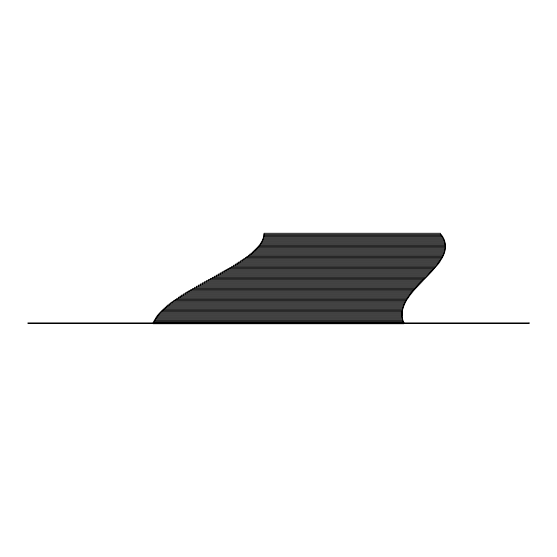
<?xml version="1.0" encoding="UTF-8"?>
<svg xmlns="http://www.w3.org/2000/svg" width="557" height="557" viewBox="0 0 557 557"><rect width="100%" height="100%" fill="white"/><g stroke="black" fill="none" stroke-linecap="round" stroke-linejoin="round"><path stroke-width="0.84" d="M255.962 249.821L255.962 248.721L445.315 248.721L445.391 245.407L445.322 244.307L259.785 244.307L259.785 245.407M402.036 314.9L402.168 311.593L402.168 312.693L159.678 312.693L159.678 313.793M263.969 234.379L441.262 234.379L441.262 235.486M445.391 246.514L258.009 246.514L258.009 247.614M402.036 313.793L402.133 317.107M445.322 244.307L445.322 245.407M445.182 244.307L445.182 243.207L260.558 243.207L260.558 244.307M445.175 248.721L445.175 249.821L254.841 249.821L254.841 250.928M444.973 243.207L444.973 242.1L261.261 242.1L261.261 243.207M444.973 249.821L444.973 250.928L253.658 250.928L253.658 252.029M444.681 242.1L444.681 241L261.887 241L261.887 242.1M444.702 250.928L444.702 252.029L252.412 252.029L252.412 253.129M444.312 241L444.312 239.893L262.438 239.893L262.438 241M444.375 252.029L444.375 253.129L251.11 253.129L251.11 254.236M443.985 253.129L443.985 254.236L249.745 254.236L249.745 255.336M443.866 239.893L443.866 238.793L262.911 238.793L262.911 239.893M443.539 254.236L443.539 255.336L248.331 255.336L248.331 256.443M443.337 238.793L443.337 237.693L263.301 237.693L263.301 238.793M443.045 255.336L443.045 256.443L246.862 256.443L246.862 257.543M442.731 237.693L442.731 236.586L263.607 236.586L263.607 237.693M442.495 256.443L442.495 257.543L245.345 257.543L245.345 258.643M442.035 236.586L442.035 235.486L263.83 235.486L263.83 236.586M441.889 257.543L441.889 258.643L243.778 258.643L243.778 259.75M441.241 258.643L441.241 259.75L242.17 259.75L242.17 260.85M440.545 259.75L440.545 260.85L240.513 260.85L240.513 261.957M440.399 234.379L440.399 233.279L264.025 233.279L263.969 235.486M439.814 260.85L439.814 261.957L238.821 261.957L238.821 263.057M439.034 261.957L439.034 263.057L237.087 263.057L237.087 264.164M438.22 263.057L438.22 264.164L235.326 264.164L235.326 265.264M437.37 264.164L437.37 265.264L233.522 265.264L233.522 266.364M436.486 265.264L436.486 266.364L231.691 266.364L231.691 267.471M435.574 266.364L435.574 267.471L229.839 267.471L229.839 268.571M434.634 267.471L434.634 268.571L227.952 268.571L227.952 269.679M433.673 268.571L433.673 269.679L226.051 269.679L226.051 270.779M432.685 269.679L432.685 270.779L224.123 270.779L224.123 271.879M431.675 270.779L431.675 271.879L222.18 271.879L222.18 272.986M430.652 271.879L430.652 272.986L220.224 272.986L220.224 274.086M429.607 272.986L429.607 274.086L218.253 274.086L218.253 275.193M428.556 274.086L428.556 275.193L216.276 275.193L216.276 276.293M427.491 275.193L427.491 276.293L214.285 276.293L214.285 277.4M426.425 276.293L426.425 277.4L212.294 277.4L212.294 278.5M425.346 277.4L425.346 278.5L210.302 278.5L210.302 279.6M424.274 278.5L424.274 279.6L208.311 279.6L208.311 280.707M423.195 279.6L423.195 280.707L206.32 280.707L206.32 281.807M422.122 280.707L422.122 281.807L204.335 281.807L204.335 282.914M421.057 281.807L421.057 282.914L202.358 282.914L202.358 284.014M419.992 282.914L419.992 284.014L200.388 284.014L200.388 285.121M418.941 284.014L418.941 285.121L198.431 285.121L198.431 286.221M417.903 285.121L417.903 286.221L196.496 286.221L196.496 287.321M416.887 286.221L416.887 287.321L194.574 287.321L194.574 288.429M415.877 287.321L415.877 288.429L192.673 288.429L192.673 289.529M414.895 288.429L414.895 289.529L190.786 289.529L190.786 290.636M413.928 289.529L413.928 290.636L188.934 290.636L188.934 291.736M412.988 290.636L412.988 291.736L187.103 291.736L187.103 292.836M412.076 291.736L412.076 292.836L185.3 292.836L185.3 293.943M411.184 292.836L411.184 293.943L183.525 293.943L183.525 295.043M410.335 293.943L410.335 295.043L181.784 295.043L181.784 296.15M409.506 295.043L409.506 296.15L180.078 296.15L180.078 297.25M408.72 296.15L408.72 297.25L178.407 297.25L178.407 298.357M407.961 297.25L407.961 298.357L176.771 298.357L176.771 299.457M407.251 298.357L407.251 299.457L175.177 299.457L175.177 300.557M406.568 299.457L406.568 300.557L173.624 300.557L173.624 301.664M405.935 300.557L405.935 301.664L172.113 301.664L172.113 302.764M405.343 301.664L405.343 302.764L170.651 302.764L170.651 303.871M404.793 302.764L404.793 303.871L169.231 303.871L169.231 304.971M404.291 303.871L404.291 304.971L167.859 304.971L167.859 306.072M403.839 304.971L403.839 306.072L166.536 306.072L166.536 307.179M403.428 306.072L403.428 307.179L165.262 307.179L165.262 308.279M403.393 322.621L403.393 321.514L153.662 321.514L153.662 322.621M403.073 307.179L403.073 308.279L164.037 308.279L164.037 309.386M403.024 321.514L403.024 320.414L154.212 320.414L154.212 321.514M402.767 308.279L402.767 309.386L162.867 309.386L162.867 310.486M402.718 320.414L402.718 319.307L154.818 319.307L154.818 320.414M402.509 309.386L402.509 310.486L161.746 310.486L161.746 311.593M402.46 319.307L402.46 318.207L155.48 318.207L155.48 319.307M402.314 310.486L402.314 311.593L160.688 311.593L160.688 312.693M402.272 318.207L402.272 317.107L156.204 317.107L156.204 318.207M402.07 312.693L402.07 313.793L158.724 313.793L158.724 314.9M258.935 246.514L258.935 245.407L445.391 245.407L445.391 247.614L257.021 247.614L257.021 248.721M157.826 316L157.826 314.9L402.057 314.9L402.133 316L156.99 316L156.99 317.107M403.825 322.621L153.175 322.621L153.175 323.721L403.825 323.721L403.825 322.621M529.15 322.997L27.85 322.997L27.85 323.345L529.15 323.345L529.15 322.997"/></g></svg>
